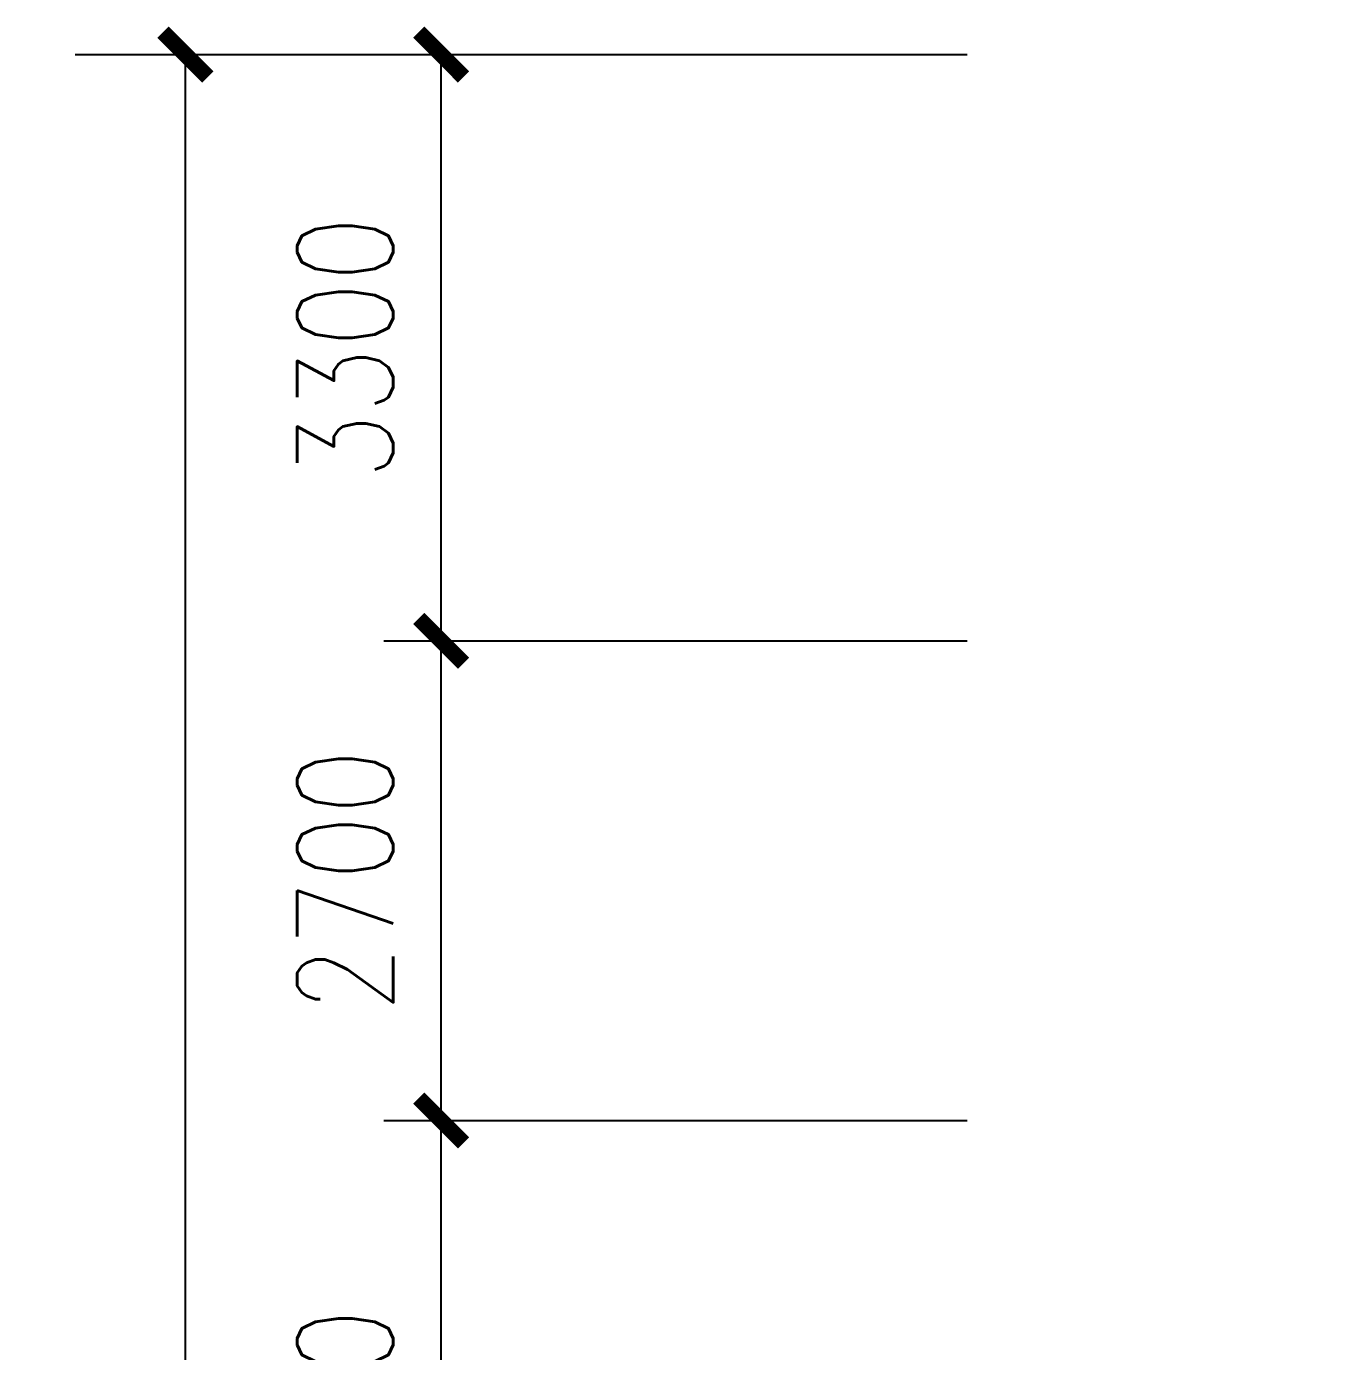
# Model space of a CAD drawing. Header units: millimetres. Extents: x 1293 to 63703, y 510 to 46041.
# Drawn here: x 1293 to 8667, y 28539 to 35997 of the extents above; entities that cross this region are included whole.
import ezdxf

# ---------------------------------------------------------------- set-up
doc = ezdxf.new("R2010")
doc.units = ezdxf.units.MM
doc.layers.add('AXIS', color=3, linetype='Continuous')
doc.styles.add('DIM_FONT', font='SIMPLEX.shx', dxfattribs={"width": 0.8})
doc.dimstyles.new('AXIS180', dxfattribs={"dimscale": 1.8, "dimtxt": 300, "dimasz": 1, "dimexe": 250, "dimexo": 300, "dimgap": 150, "dimtad": 1, "dimdec": 0, "dimdsep": 46, "dimtxsty": 'DIM_FONT', "dimblk": '_DIMX', "dimcen": 2.5, "dimse1": 1, "dimse2": 1, "dimclrt": 7, "dimadec": 0, "dimazin": 0, "dimtfac": 1, "dimtdec": 0, "dimtix": 1, "dimtmove": 2, "dimatfit": 3, "dimldrblk": '_DIMX', "dimfxl": 1, "dimtolj": 1, "dimtzin": 0, "dimarcsym": 0})

# ---------------------------------------------------------------- blocks, each defined once
blk = doc.blocks.new('_DIMX')
at = {"const_width": 50}
blk.add_lwpolyline([(-70, -70), (70, 70)], dxfattribs=at)
blk = doc.blocks.new('*D112')
at = {"layer": 'AXIS', "color": 0, "lineweight": -2, "transparency": 16777216}
blk.add_line((3627.1, 26241), (3627.1, 29837.4), dxfattribs=at)
at = {"layer": 'DEFPOINTS', "color": 0, "transparency": 16777216}
for p in [(3627.1, 29839.2), (8667.1, 29839.2), (8667.1, 26239.2)]:
    blk.add_point(p, dxfattribs=at)
at = {"layer": 'AXIS', "color": 0, "lineweight": -2, "transparency": 16777216, "xscale": 1.8, "yscale": 1.8, "zscale": 1.8}
for p, rotation in [((3627.1, 29839.2), 90), ((3627.1, 26239.2), 270)]:
    blk.add_blockref('_DIMX', p, dxfattribs=dict(at, rotation=rotation))
at = {"layer": 'AXIS', "color": 7, "transparency": 16777216, "insert": (3087.1, 28039.2), "char_height": 540, "attachment_point": 5, "rotation": 90, "style": 'DIM_FONT'}
blk.add_mtext('\\A1;3600', dxfattribs=at)
blk = doc.blocks.new('*D113')
at = {"layer": 'AXIS', "color": 0, "lineweight": -2, "transparency": 16777216}
blk.add_line((2187.1, 6793), (2187.1, 35837.4), dxfattribs=at)
at = {"layer": 'DEFPOINTS', "color": 0, "transparency": 16777216}
for p in [(2187.1, 35839.2), (8667.1, 35839.2), (8667.1, 6791.2)]:
    blk.add_point(p, dxfattribs=at)
at = {"layer": 'AXIS', "color": 0, "lineweight": -2, "transparency": 16777216, "xscale": 1.8, "yscale": 1.8, "zscale": 1.8}
for p, rotation in [((2187.1, 35839.2), 90), ((2187.1, 6791.2), 270)]:
    blk.add_blockref('_DIMX', p, dxfattribs=dict(at, rotation=rotation))
at = {"layer": 'AXIS', "color": 7, "transparency": 16777216, "insert": (1647.1, 21315.2), "char_height": 540, "attachment_point": 5, "rotation": 90, "style": 'DIM_FONT'}
blk.add_mtext('\\A1;29048', dxfattribs=at)
blk = doc.blocks.new('*D114')
at = {"layer": 'AXIS', "color": 0, "lineweight": -2, "transparency": 16777216}
blk.add_line((3627.1, 29841), (3627.1, 32537.4), dxfattribs=at)
at = {"layer": 'DEFPOINTS', "color": 0, "transparency": 16777216}
for p in [(3627.1, 32539.2), (8667.1, 32539.2), (8667.1, 29839.2)]:
    blk.add_point(p, dxfattribs=at)
at = {"layer": 'AXIS', "color": 0, "lineweight": -2, "transparency": 16777216, "xscale": 1.8, "yscale": 1.8, "zscale": 1.8}
for p, rotation in [((3627.1, 32539.2), 90), ((3627.1, 29839.2), 270)]:
    blk.add_blockref('_DIMX', p, dxfattribs=dict(at, rotation=rotation))
at = {"layer": 'AXIS', "color": 7, "transparency": 16777216, "insert": (3087.1, 31189.2), "char_height": 540, "attachment_point": 5, "rotation": 90, "style": 'DIM_FONT'}
blk.add_mtext('\\A1;2700', dxfattribs=at)
blk = doc.blocks.new('*D115')
at = {"layer": 'AXIS', "color": 0, "lineweight": -2, "transparency": 16777216}
blk.add_line((3627.1, 32541), (3627.1, 35837.4), dxfattribs=at)
at = {"layer": 'DEFPOINTS', "color": 0, "transparency": 16777216}
for p in [(3627.1, 35839.2), (8667.1, 35839.2), (8667.1, 32539.2)]:
    blk.add_point(p, dxfattribs=at)
at = {"layer": 'AXIS', "color": 0, "lineweight": -2, "transparency": 16777216, "xscale": 1.8, "yscale": 1.8, "zscale": 1.8}
for p, rotation in [((3627.1, 35839.2), 90), ((3627.1, 32539.2), 270)]:
    blk.add_blockref('_DIMX', p, dxfattribs=dict(at, rotation=rotation))
at = {"layer": 'AXIS', "color": 7, "transparency": 16777216, "insert": (3087.1, 34189.2), "char_height": 540, "attachment_point": 5, "rotation": 90, "style": 'DIM_FONT'}
blk.add_mtext('\\A1;3300', dxfattribs=at)

msp = doc.modelspace()

# ---------------------------------------------------------------- linework, layer by layer
at = {"layer": 'AXIS'}
for p, q in [((1567.1, 35839.2), (6587.1, 35839.2)), ((3304.7, 32539.2), (6587.1, 32539.2)), ((3304.7, 29839.2), (6587.1, 29839.2))]:
    msp.add_line(p, q, dxfattribs=at)

# ---------------------------------------------------------------- dimensions: what is measured, and where the dimension line sits
dim = msp.add_aligned_dim(p1=(8667.1, 6791.2), p2=(8667.1, 35839.2), distance=6480, dimstyle='AXIS180', dxfattribs=at)
dim.commit()
dim.dimension.update_dxf_attribs({"geometry": '*D113', "text_midpoint": (1647.1, 21315.2)})
for base, p1, p2, picture, middle in [((3627.1, 35839.2), (8667.1, 32539.2), (8667.1, 35839.2), '*D115', (3087.1, 34189.2)), ((3627.1, 32539.2), (8667.1, 29839.2), (8667.1, 32539.2), '*D114', (3087.1, 31189.2)), ((3627.1, 29839.2), (8667.1, 26239.2), (8667.1, 29839.2), '*D112', (3087.1, 28039.2))]:
    dim = msp.add_linear_dim(base=base, p1=p1, p2=p2, angle=270, dimstyle='AXIS180', dxfattribs=at)
    dim.commit()
    dim.dimension.update_dxf_attribs({"geometry": picture, "text_midpoint": middle})

doc.saveas('drawing.dxf')
